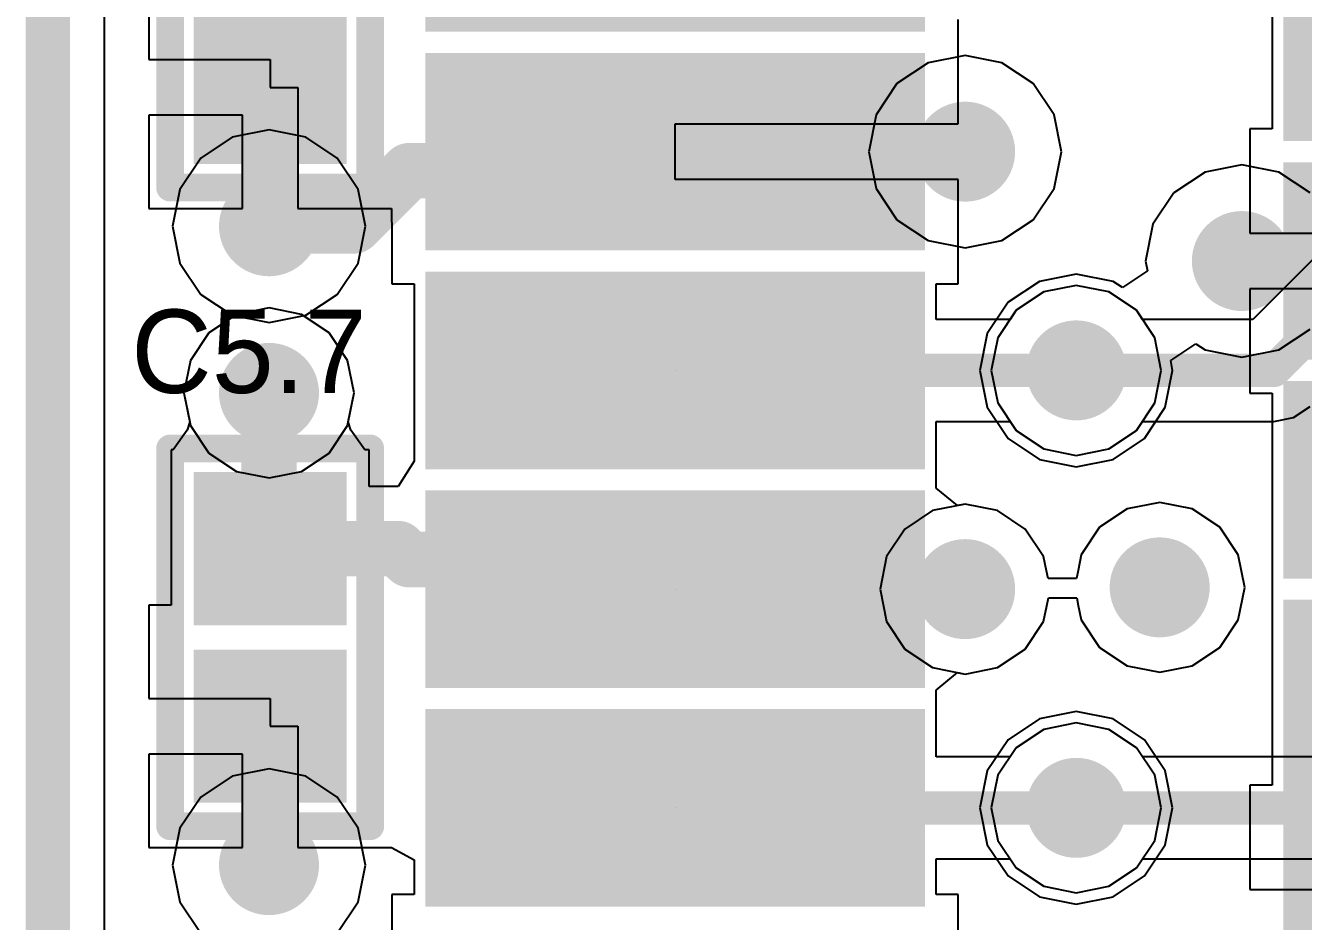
# Model space of a CAD drawing. Header units: millimetres. Extents: x 0.3 to 2.93, y 1.33 to 2.08.
# Drawn here: x 0.296 to 0.5259, y 1.5599 to 1.7211 of the extents above; entities that cross this region are included whole.
import ezdxf

# ---------------------------------------------------------------- set-up
doc = ezdxf.new("R2010")
doc.units = ezdxf.units.MM
doc.header["$MEASUREMENT"] = 0
for name, color, linetype in [('BottomLayer', 5, 'Continuous'), ('Mechanical2', 216, 'Continuous'), ('MidLayer1', 16, 'Continuous'), ('MidLayer2', 76, 'Continuous'), ('MultiLayer', 9, 'Continuous'), ('PadHoleLayer', 156, 'Continuous'), ('TopLayer', 1, 'Continuous'), ('TopOverlay', 2, 'Continuous'), ('TopPaste', 8, 'Continuous'), ('TopSolder', 216, 'Continuous'), ('ViaHoleLayer', 16, 'Continuous')]:
    doc.layers.add(name, color=color, linetype=linetype)

# ---------------------------------------------------------------- blocks, each defined once
blk = doc.blocks.new('0402_97')
at = {"layer": 'TopLayer'}
for points in [[(-0.011811, -0.011811), (0.011811, -0.011811), (-0.011811, 0.011811), (0.011811, 0.011811)], [(0.0201575, -0.011811), (0.0437795, -0.011811), (0.0201575, 0.011811), (0.0437795, 0.011811)]]:
    blk.add_solid(points, dxfattribs=at)
at = {"layer": 'TopOverlay', "const_width": 0.005}
for points in [[(-0.018, -0.018), (-0.018, 0.018)], [(0.05, 0.018), (-0.018, 0.018)], [(0.05, -0.018), (0.05, 0.018)], [(0.05, -0.018), (-0.018, -0.018)]]:
    blk.add_lwpolyline(points, dxfattribs=at)
at = {"layer": 'TopOverlay', "const_width": 0.0025}
for points in [[(-0.01925, 0.018, 1), (-0.01675, 0.018, 1)], [(-0.01925, 0.018, 1), (-0.01675, 0.018, 1)], [(0.04875, 0.018, 1), (0.05125, 0.018, 1)], [(0.04875, 0.018, 1), (0.05125, 0.018, 1)], [(-0.01925, -0.018, 1), (-0.01675, -0.018, 1)], [(-0.01925, -0.018, 1), (-0.01675, -0.018, 1)], [(0.04875, -0.018, 1), (0.05125, -0.018, 1)], [(0.04875, -0.018, 1), (0.05125, -0.018, 1)]]:
    blk.add_lwpolyline(points, format="xyb", close=True, dxfattribs=at)
at = {"layer": 'TopPaste'}
for points in [[(-0.009811, -0.009811), (0.009811, -0.009811), (-0.009811, 0.009811), (0.009811, 0.009811)], [(0.0221575, -0.009811), (0.0417795, -0.009811), (0.0221575, 0.009811), (0.0417795, 0.009811)]]:
    blk.add_solid(points, dxfattribs=at)
at = {"layer": 'TopSolder'}
for points in [[(-0.0137795, -0.0137795), (0.0137795, -0.0137795), (-0.0137795, 0.0137795), (0.0137795, 0.0137795)], [(0.018189, -0.0137795), (0.045748, -0.0137795), (0.018189, 0.0137795), (0.045748, 0.0137795)]]:
    blk.add_solid(points, dxfattribs=at)
blk = doc.blocks.new('0402_99')
at = {"layer": 'TopLayer'}
for points in [[(-0.011811, -0.011811), (0.011811, -0.011811), (-0.011811, 0.011811), (0.011811, 0.011811)], [(0.0201575, -0.011811), (0.0437795, -0.011811), (0.0201575, 0.011811), (0.0437795, 0.011811)]]:
    blk.add_solid(points, dxfattribs=at)
at = {"layer": 'TopOverlay', "const_width": 0.005}
for points in [[(-0.018, 0.018), (-0.018, -0.018)], [(-0.018, 0.018), (0.05, 0.018)], [(0.05, 0.018), (0.05, -0.018)], [(-0.018, -0.018), (0.05, -0.018)]]:
    blk.add_lwpolyline(points, dxfattribs=at)
at = {"layer": 'TopOverlay', "const_width": 0.0025}
for points in [[(-0.01925, 0.018, 1), (-0.01675, 0.018, 1)], [(-0.01925, 0.018, 1), (-0.01675, 0.018, 1)], [(0.04875, 0.018, 1), (0.05125, 0.018, 1)], [(0.04875, 0.018, 1), (0.05125, 0.018, 1)], [(-0.01925, -0.018, 1), (-0.01675, -0.018, 1)], [(-0.01925, -0.018, 1), (-0.01675, -0.018, 1)], [(0.04875, -0.018, 1), (0.05125, -0.018, 1)], [(0.04875, -0.018, 1), (0.05125, -0.018, 1)]]:
    blk.add_lwpolyline(points, format="xyb", close=True, dxfattribs=at)
at = {"layer": 'TopPaste'}
for points in [[(-0.009811, -0.009811), (0.009811, -0.009811), (-0.009811, 0.009811), (0.009811, 0.009811)], [(0.0221575, -0.009811), (0.0417795, -0.009811), (0.0221575, 0.009811), (0.0417795, 0.009811)]]:
    blk.add_solid(points, dxfattribs=at)
at = {"layer": 'TopSolder'}
for points in [[(-0.0137795, -0.0137795), (0.0137795, -0.0137795), (-0.0137795, 0.0137795), (0.0137795, 0.0137795)], [(0.018189, -0.0137795), (0.045748, -0.0137795), (0.018189, 0.0137795), (0.045748, 0.0137795)]]:
    blk.add_solid(points, dxfattribs=at)
blk = doc.blocks.new('DF9_15S_1V_101')
at = {"layer": 'PadHoleLayer'}
for points in [[(-0.0393701, 0.0771654), (-0.0393701, 0.0771654, -1), (-0.0393701, 0.0771654), (-0.0393701, 0.0771654, -1)], [(0, 0.0771654), (0, 0.0771654, -1), (0, 0.0771654), (0, 0.0771654, -1)], [(0.0393701, 0.0771654), (0.0393701, 0.0771654, -1), (0.0393701, 0.0771654), (0.0393701, 0.0771654, -1)], [(0.0787402, 0.0771654), (0.0787402, 0.0771654, -1), (0.0787402, 0.0771654), (0.0787402, 0.0771654, -1)]]:
    blk.add_lwpolyline(points, format="xyb", close=True, dxfattribs=at)
at = {"layer": 'TopLayer'}
for points in [[(-0.0531496, 0.0362205), (-0.0255906, 0.0362205), (-0.0531496, 0.1181103), (-0.0255906, 0.1181103)], [(-0.0137795, 0.0362205), (0.0137795, 0.0362205), (-0.0137795, 0.1181103), (0.0137795, 0.1181103)], [(0.0255906, 0.0362205), (0.0531496, 0.0362205), (0.0255906, 0.1181103), (0.0531496, 0.1181103)], [(0.0649607, 0.0362205), (0.0925197, 0.0362205), (0.0649607, 0.1181103), (0.0925197, 0.1181103)]]:
    blk.add_solid(points, dxfattribs=at)
at = {"layer": 'TopPaste'}
for points in [[(-0.0511496, 0.0382205), (-0.0275906, 0.0382205), (-0.0511496, 0.1161103), (-0.0275906, 0.1161103)], [(-0.0117795, 0.0382205), (0.0117795, 0.0382205), (-0.0117795, 0.1161103), (0.0117795, 0.1161103)], [(0.0275906, 0.0382205), (0.0511496, 0.0382205), (0.0275906, 0.1161103), (0.0511496, 0.1161103)], [(0.0669607, 0.0382205), (0.0905197, 0.0382205), (0.0669607, 0.1161103), (0.0905197, 0.1161103)]]:
    blk.add_solid(points, dxfattribs=at)
at = {"layer": 'TopSolder'}
for points in [[(-0.0571496, 0.0322205), (-0.0215906, 0.0322205), (-0.0571496, 0.1221103), (-0.0215906, 0.1221103)], [(-0.0177795, 0.0322205), (0.0177795, 0.0322205), (-0.0177795, 0.1221103), (0.0177795, 0.1221103)], [(0.0215906, 0.0322205), (0.0571496, 0.0322205), (0.0215906, 0.1221103), (0.0571496, 0.1221103)], [(0.0609607, 0.0322205), (0.0965197, 0.0322205), (0.0609607, 0.1221103), (0.0965197, 0.1221103)], [(0.1003308, 0.0322205), (0.1358898, 0.0322205), (0.1003308, 0.1221103), (0.1358898, 0.1221103)], [(-0.0768346, -0.1221103), (-0.0412756, -0.1221103), (-0.0768346, -0.0322205), (-0.0412756, -0.0322205)], [(-0.0374646, -0.1221103), (-0.0019056, -0.1221103), (-0.0374646, -0.0322205), (-0.0019056, -0.0322205)], [(0.0019054, -0.1221103), (0.0374644, -0.1221103), (0.0019054, -0.0322205), (0.0374644, -0.0322205)], [(0.0412754, -0.1221103), (0.0768344, -0.1221103), (0.0412754, -0.0322205), (0.0768344, -0.0322205)], [(0.0806454, -0.1221103), (0.1162044, -0.1221103), (0.0806454, -0.0322205), (0.1162044, -0.0322205)]]:
    blk.add_solid(points, dxfattribs=at)

msp = doc.modelspace()

# ---------------------------------------------------------------- linework, layer by layer
at = {"layer": 'BottomLayer'}
for p, q in [((0.3101954, 1.37), (0.3101954, 2.03)), ((0.6008237, 1.7522952), (0.5167599, 1.6682314)), ((0.485, 1.674349), (0.4791473, 1.6731848)), ((0.4908527, 1.6731848), (0.485, 1.674349)), ((0.4791473, 1.6731848), (0.4741856, 1.6698695)), ((0.4958144, 1.6698695), (0.4908527, 1.6731848)), ((0.3339371, 1.6691297), (0.3289754, 1.6658144)), ((0.3397898, 1.6702939), (0.3339371, 1.6691297)), ((0.3456425, 1.6691297), (0.3397898, 1.6702939)), ((0.3506042, 1.6658144), (0.3456425, 1.6691297)), ((0.4741856, 1.6698695), (0.4708703, 1.6649078)), ((0.4969089, 1.6682314), (0.4958144, 1.6698695)), ((0.5167599, 1.6682314), (0.4969089, 1.6682314)), ((0.3289754, 1.6658144), (0.3256601, 1.6608527)), ((0.3539195, 1.6608527), (0.3506042, 1.6658144)), ((0.4708703, 1.6649078), (0.4697061, 1.6590551)), ((0.3256601, 1.6608527), (0.3244959, 1.655)), ((0.3550837, 1.655), (0.3539195, 1.6608527)), ((0.4697061, 1.6590551), (0.4708703, 1.6532024)), ((0.3244959, 1.655), (0.3256601, 1.6491473)), ((0.3539195, 1.6491473), (0.3550837, 1.655)), ((0.4708703, 1.6532024), (0.4741856, 1.6482407)), ((0.5205608, 1.6498788), (0.5240724, 1.6505773)), ((0.5240724, 1.6505773), (0.5270494, 1.6525665)), ((0.3256601, 1.6491473), (0.3289754, 1.6441856)), ((0.3506042, 1.6441856), (0.3539195, 1.6491473)), ((0.4741856, 1.6482407), (0.4791473, 1.6449254)), ((0.4908527, 1.6449254), (0.4958144, 1.6482407)), ((0.4958144, 1.6482407), (0.4969089, 1.6498788)), ((0.4969089, 1.6498788), (0.5205608, 1.6498788)), ((0.3289754, 1.6441856), (0.3339371, 1.6408703)), ((0.3456425, 1.6408703), (0.3506042, 1.6441856)), ((0.4791473, 1.6449254), (0.485, 1.6437612)), ((0.485, 1.6437612), (0.4908527, 1.6449254)), ((0.3339371, 1.6408703), (0.3397898, 1.6397061)), ((0.3397898, 1.6397061), (0.3456425, 1.6408703)), ((0.465, 1.6349789), (0.4591473, 1.6338147)), ((0.4708527, 1.6338147), (0.465, 1.6349789)), ((0.5, 1.6352939), (0.4941473, 1.6341297)), ((0.5058527, 1.6341297), (0.5, 1.6352939)), ((0.4591473, 1.6338147), (0.4541856, 1.6304994)), ((0.4758144, 1.6304994), (0.4708527, 1.6338147)), ((0.4941473, 1.6341297), (0.4891856, 1.6308144)), ((0.5108144, 1.6308144), (0.5058527, 1.6341297)), ((0.4541856, 1.6304994), (0.4508703, 1.6255377)), ((0.4791297, 1.6255377), (0.4758144, 1.6304994)), ((0.4891856, 1.6308144), (0.4858703, 1.6258527)), ((0.5141297, 1.6258527), (0.5108144, 1.6308144)), ((0.4508703, 1.6255377), (0.4497061, 1.619685)), ((0.4796392, 1.6229765), (0.4791297, 1.6255377)), ((0.4858703, 1.6258527), (0.4853077, 1.6230246)), ((0.5152939, 1.62), (0.5141297, 1.6258527)), ((0.4799198, 1.6215664), (0.4796392, 1.6229765)), ((0.4853077, 1.6230246), (0.4850175, 1.6215664)), ((0.4850175, 1.6215664), (0.4799198, 1.6215664)), ((0.4497061, 1.619685), (0.4508703, 1.6138323)), ((0.5141297, 1.6141473), (0.5152939, 1.62)), ((0.4791297, 1.6138323), (0.4796923, 1.6166604)), ((0.4796923, 1.6166604), (0.4799825, 1.6181186)), ((0.4799825, 1.6181186), (0.4850802, 1.6181186)), ((0.4850802, 1.6181186), (0.4853608, 1.6167085)), ((0.4853608, 1.6167085), (0.4858703, 1.6141473)), ((0.4508703, 1.6138323), (0.4541856, 1.6088706)), ((0.4758144, 1.6088706), (0.4791297, 1.6138323)), ((0.4858703, 1.6141473), (0.4891856, 1.6091856)), ((0.5108144, 1.6091856), (0.5141297, 1.6141473)), ((0.4891856, 1.6091856), (0.4941473, 1.6058703)), ((0.5058527, 1.6058703), (0.5108144, 1.6091856)), ((0.4541856, 1.6088706), (0.4591473, 1.6055553)), ((0.4708527, 1.6055553), (0.4758144, 1.6088706)), ((0.4591473, 1.6055553), (0.465, 1.6043911)), ((0.465, 1.6043911), (0.4708527, 1.6055553)), ((0.4941473, 1.6058703), (0.5, 1.6047061)), ((0.5, 1.6047061), (0.5058527, 1.6058703)), ((0.485, 1.5956088), (0.4791473, 1.5944446)), ((0.4908527, 1.5944446), (0.485, 1.5956088)), ((0.4791473, 1.5944446), (0.4741856, 1.5911293)), ((0.4958144, 1.5911293), (0.4908527, 1.5944446)), ((0.4741856, 1.5911293), (0.4708703, 1.5861676)), ((0.4969089, 1.5894912), (0.4958144, 1.5911293)), ((0.6036779, 1.5894912), (0.4969089, 1.5894912)), ((0.4708703, 1.5861676), (0.4697061, 1.5803149)), ((0.4697061, 1.5803149), (0.4708703, 1.5744622)), ((0.4708703, 1.5744622), (0.4741856, 1.5695005)), ((0.4958144, 1.5695005), (0.4969089, 1.5711386)), ((0.4969089, 1.5711386), (0.627185, 1.5711386)), ((0.4741856, 1.5695005), (0.4791473, 1.5661852)), ((0.4908527, 1.5661852), (0.4958144, 1.5695005)), ((0.4791473, 1.5661852), (0.485, 1.565021)), ((0.485, 1.565021), (0.4908527, 1.5661852))]:
    msp.add_line(p, q, dxfattribs=at)
at = {"layer": 'BottomLayer', "const_width": 0.006}
for points in [[(0.5205608, 1.6590551), (0.61, 1.7484943)], [(0.485, 1.6590551), (0.5205608, 1.6590551)], [(0.485, 1.5803149), (0.627185, 1.5803149)]]:
    msp.add_lwpolyline(points, dxfattribs=at)
at = {"layer": 'BottomLayer'}
for points, const_width in [([(0.4605, 1.6984252, 1), (0.4695, 1.6984252, 1)], 0.009), ([(0.3352898, 1.685, 1), (0.3442898, 1.685, 1)], 0.009), ([(0.5102898, 1.6787399, 1), (0.5192898, 1.6787399, 1)], 0.009), ([(0.4805, 1.6590551, 1), (0.4895, 1.6590551, 1)], 0.009), ([(0.3352898, 1.655, 1), (0.3442898, 1.655, 1)], 0.009), ([(0.4835, 1.6590551, 1), (0.4865, 1.6590551, 1)], 0.003), ([(0.5190608, 1.6590551, 1), (0.5220608, 1.6590551, 1)], 0.003), ([(0.5190608, 1.6590551, 1), (0.5220608, 1.6590551, 1)], 0.003), ([(0.4605, 1.619685, 1), (0.4695, 1.619685, 1)], 0.009), ([(0.4955, 1.62, 1), (0.5045, 1.62, 1)], 0.009), ([(0.4805, 1.5803149, 1), (0.4895, 1.5803149, 1)], 0.009), ([(0.4835, 1.5803149, 1), (0.4865, 1.5803149, 1)], 0.003), ([(0.3352898, 1.57, 1), (0.3442898, 1.57, 1)], 0.009)]:
    msp.add_lwpolyline(points, format="xyb", close=True, dxfattribs=dict(at, const_width=const_width))
at = {"layer": 'Mechanical2', "const_width": 0.008}
msp.add_lwpolyline([(0.3, 1.37), (0.3, 2.03)], dxfattribs=at)
at = {"layer": 'MidLayer1'}
for p, q in [((0.3101954, 1.37), (0.3101954, 2.03)), ((0.465, 1.7157582), (0.4583669, 1.7144388)), ((0.4716331, 1.7144388), (0.465, 1.7157582)), ((0.4583669, 1.7144388), (0.4527437, 1.7106815)), ((0.4772563, 1.7106815), (0.4716331, 1.7144388)), ((0.4527437, 1.7106815), (0.4489864, 1.7050583)), ((0.4810136, 1.7050583), (0.4772563, 1.7106815)), ((0.4489864, 1.7050583), (0.447667, 1.6984252)), ((0.482333, 1.6984252), (0.4810136, 1.7050583)), ((0.3331567, 1.7010136), (0.3275335, 1.6972563)), ((0.3397898, 1.702333), (0.3331567, 1.7010136)), ((0.3464229, 1.7010136), (0.3397898, 1.702333)), ((0.3520461, 1.6972563), (0.3464229, 1.7010136)), ((0.3275335, 1.6972563), (0.3237762, 1.6916331)), ((0.3558034, 1.6916331), (0.3520461, 1.6972563)), ((0.447667, 1.6984252), (0.4489864, 1.6917921)), ((0.4810136, 1.6917921), (0.482333, 1.6984252)), ((0.5081567, 1.6947535), (0.5025335, 1.6909962)), ((0.5147898, 1.6960729), (0.5081567, 1.6947535)), ((0.5214229, 1.6947535), (0.5147898, 1.6960729)), ((0.5270461, 1.6909962), (0.5214229, 1.6947535)), ((0.4489864, 1.6917921), (0.4527437, 1.6861689)), ((0.4772563, 1.6861689), (0.4810136, 1.6917921)), ((0.3237762, 1.6916331), (0.3224568, 1.685)), ((0.3571228, 1.685), (0.3558034, 1.6916331)), ((0.5025335, 1.6909962), (0.4987762, 1.685373)), ((0.3224568, 1.685), (0.3237762, 1.6783669)), ((0.3558034, 1.6783669), (0.3571228, 1.685)), ((0.4527437, 1.6861689), (0.4583669, 1.6824116)), ((0.4716331, 1.6824116), (0.4772563, 1.6861689)), ((0.4987762, 1.685373), (0.4974568, 1.6787399)), ((0.4583669, 1.6824116), (0.465, 1.6810922)), ((0.465, 1.6810922), (0.4716331, 1.6824116)), ((0.3237762, 1.6783669), (0.3275335, 1.6727437)), ((0.3520461, 1.6727437), (0.3558034, 1.6783669)), ((0.4974568, 1.6787399), (0.4978121, 1.6769535)), ((0.485, 1.6763881), (0.4783669, 1.6750687)), ((0.4916331, 1.6750687), (0.485, 1.6763881)), ((0.4978121, 1.6769535), (0.4933122, 1.6739468)), ((0.4783669, 1.6750687), (0.4727437, 1.6713114)), ((0.4933122, 1.6739468), (0.4916331, 1.6750687)), ((0.3275335, 1.6727437), (0.3331567, 1.6689864)), ((0.3464229, 1.6689864), (0.3520461, 1.6727437)), ((0.4727437, 1.6713114), (0.4689864, 1.6656882)), ((0.3331567, 1.6689864), (0.3397898, 1.667667)), ((0.3397898, 1.667667), (0.3464229, 1.6689864)), ((0.5214229, 1.6627263), (0.5270461, 1.6664836)), ((0.4689864, 1.6656882), (0.467667, 1.6590551)), ((0.5019777, 1.6608415), (0.5064776, 1.6638482)), ((0.5064776, 1.6638482), (0.5081567, 1.6627263)), ((0.5081567, 1.6627263), (0.5147898, 1.6614069)), ((0.5147898, 1.6614069), (0.5214229, 1.6627263)), ((0.502333, 1.6590551), (0.5019777, 1.6608415)), ((0.467667, 1.6590551), (0.4689864, 1.652422)), ((0.5010136, 1.652422), (0.502333, 1.6590551)), ((0.4689864, 1.652422), (0.4727437, 1.6467988)), ((0.4972563, 1.6467988), (0.5010136, 1.652422)), ((0.4727437, 1.6467988), (0.4783669, 1.6430415)), ((0.4916331, 1.6430415), (0.4972563, 1.6467988)), ((0.4783669, 1.6430415), (0.485, 1.6417221)), ((0.485, 1.6417221), (0.4916331, 1.6430415)), ((0.485, 1.5976479), (0.4783669, 1.5963285)), ((0.4916331, 1.5963285), (0.485, 1.5976479)), ((0.4783669, 1.5963285), (0.4727437, 1.5925712)), ((0.4972563, 1.5925712), (0.4916331, 1.5963285)), ((0.4727437, 1.5925712), (0.4689864, 1.586948)), ((0.5010136, 1.586948), (0.4972563, 1.5925712)), ((0.3397898, 1.587333), (0.3331567, 1.5860136)), ((0.3464229, 1.5860136), (0.3397898, 1.587333)), ((0.4689864, 1.586948), (0.467667, 1.5803149)), ((0.502333, 1.5803149), (0.5010136, 1.586948)), ((0.3331567, 1.5860136), (0.3275335, 1.5822563)), ((0.3520461, 1.5822563), (0.3464229, 1.5860136)), ((0.3275335, 1.5822563), (0.3237762, 1.5766331)), ((0.3558034, 1.5766331), (0.3520461, 1.5822563)), ((0.467667, 1.5803149), (0.4689864, 1.5736818)), ((0.5010136, 1.5736818), (0.502333, 1.5803149)), ((0.3237762, 1.5766331), (0.3224568, 1.57)), ((0.3571228, 1.57), (0.3558034, 1.5766331)), ((0.4689864, 1.5736818), (0.4727437, 1.5680586)), ((0.4972563, 1.5680586), (0.5010136, 1.5736818)), ((0.3224568, 1.57), (0.3237762, 1.5633669)), ((0.3558034, 1.5633669), (0.3571228, 1.57)), ((0.4727437, 1.5680586), (0.4783669, 1.5643013)), ((0.4916331, 1.5643013), (0.4972563, 1.5680586)), ((0.3237762, 1.5633669), (0.3275335, 1.5577437)), ((0.3520461, 1.5577437), (0.3558034, 1.5633669)), ((0.4783669, 1.5643013), (0.485, 1.5629819)), ((0.485, 1.5629819), (0.4916331, 1.5643013))]:
    msp.add_line(p, q, dxfattribs=at)
at = {"layer": 'MidLayer1', "const_width": 0.009}
for points in [[(0.4605, 1.6984252, 1), (0.4695, 1.6984252, 1)], [(0.3352898, 1.685, 1), (0.3442898, 1.685, 1)], [(0.5102898, 1.6787399, 1), (0.5192898, 1.6787399, 1)], [(0.4805, 1.6590551, 1), (0.4895, 1.6590551, 1)], [(0.3352898, 1.655, 1), (0.3442898, 1.655, 1)], [(0.4605, 1.619685, 1), (0.4695, 1.619685, 1)], [(0.4955, 1.62, 1), (0.5045, 1.62, 1)], [(0.4805, 1.5803149, 1), (0.4895, 1.5803149, 1)], [(0.3352898, 1.57, 1), (0.3442898, 1.57, 1)]]:
    msp.add_lwpolyline(points, format="xyb", close=True, dxfattribs=at)
at = {"layer": 'MidLayer2'}
for p, q in [((0.3101954, 1.37), (0.3101954, 2.03)), ((0.465, 1.7157582), (0.4583669, 1.7144388)), ((0.4716331, 1.7144388), (0.465, 1.7157582)), ((0.4583669, 1.7144388), (0.4527437, 1.7106815)), ((0.4772563, 1.7106815), (0.4716331, 1.7144388)), ((0.4527437, 1.7106815), (0.4489864, 1.7050583)), ((0.4810136, 1.7050583), (0.4772563, 1.7106815)), ((0.4489864, 1.7050583), (0.447667, 1.6984252)), ((0.482333, 1.6984252), (0.4810136, 1.7050583)), ((0.3331567, 1.7010136), (0.3275335, 1.6972563)), ((0.3397898, 1.702333), (0.3331567, 1.7010136)), ((0.3464229, 1.7010136), (0.3397898, 1.702333)), ((0.3520461, 1.6972563), (0.3464229, 1.7010136)), ((0.3275335, 1.6972563), (0.3237762, 1.6916331)), ((0.3558034, 1.6916331), (0.3520461, 1.6972563)), ((0.447667, 1.6984252), (0.4489864, 1.6917921)), ((0.4810136, 1.6917921), (0.482333, 1.6984252)), ((0.5081567, 1.6947535), (0.5025335, 1.6909962)), ((0.5147898, 1.6960729), (0.5081567, 1.6947535)), ((0.5214229, 1.6947535), (0.5147898, 1.6960729)), ((0.5270461, 1.6909962), (0.5214229, 1.6947535)), ((0.4489864, 1.6917921), (0.4527437, 1.6861689)), ((0.4772563, 1.6861689), (0.4810136, 1.6917921)), ((0.3237762, 1.6916331), (0.3224568, 1.685)), ((0.3571228, 1.685), (0.3558034, 1.6916331)), ((0.5025335, 1.6909962), (0.4987762, 1.685373)), ((0.3224568, 1.685), (0.3237762, 1.6783669)), ((0.3558034, 1.6783669), (0.3571228, 1.685)), ((0.4527437, 1.6861689), (0.4583669, 1.6824116)), ((0.4716331, 1.6824116), (0.4772563, 1.6861689)), ((0.4987762, 1.685373), (0.4974568, 1.6787399)), ((0.4583669, 1.6824116), (0.465, 1.6810922)), ((0.465, 1.6810922), (0.4716331, 1.6824116)), ((0.3237762, 1.6783669), (0.3275335, 1.6727437)), ((0.3520461, 1.6727437), (0.3558034, 1.6783669)), ((0.4974568, 1.6787399), (0.4978121, 1.6769535)), ((0.485, 1.6763881), (0.4783669, 1.6750687)), ((0.4916331, 1.6750687), (0.485, 1.6763881)), ((0.4978121, 1.6769535), (0.4933122, 1.6739468)), ((0.4783669, 1.6750687), (0.4727437, 1.6713114)), ((0.4933122, 1.6739468), (0.4916331, 1.6750687)), ((0.3275335, 1.6727437), (0.3331567, 1.6689864)), ((0.3464229, 1.6689864), (0.3520461, 1.6727437)), ((0.4727437, 1.6713114), (0.4689864, 1.6656882)), ((0.3331567, 1.6689864), (0.3397898, 1.667667)), ((0.3397898, 1.667667), (0.3464229, 1.6689864)), ((0.5214229, 1.6627263), (0.5270461, 1.6664836)), ((0.4689864, 1.6656882), (0.467667, 1.6590551)), ((0.5019777, 1.6608415), (0.5064776, 1.6638482)), ((0.5064776, 1.6638482), (0.5081567, 1.6627263)), ((0.5081567, 1.6627263), (0.5147898, 1.6614069)), ((0.5147898, 1.6614069), (0.5214229, 1.6627263)), ((0.502333, 1.6590551), (0.5019777, 1.6608415)), ((0.467667, 1.6590551), (0.4689864, 1.652422)), ((0.5010136, 1.652422), (0.502333, 1.6590551)), ((0.4689864, 1.652422), (0.4727437, 1.6467988)), ((0.4972563, 1.6467988), (0.5010136, 1.652422)), ((0.4727437, 1.6467988), (0.4783669, 1.6430415)), ((0.4916331, 1.6430415), (0.4972563, 1.6467988)), ((0.4783669, 1.6430415), (0.485, 1.6417221)), ((0.485, 1.6417221), (0.4916331, 1.6430415)), ((0.485, 1.5976479), (0.4783669, 1.5963285)), ((0.4916331, 1.5963285), (0.485, 1.5976479)), ((0.4783669, 1.5963285), (0.4727437, 1.5925712)), ((0.4972563, 1.5925712), (0.4916331, 1.5963285)), ((0.4727437, 1.5925712), (0.4689864, 1.586948)), ((0.5010136, 1.586948), (0.4972563, 1.5925712)), ((0.3397898, 1.587333), (0.3331567, 1.5860136)), ((0.3464229, 1.5860136), (0.3397898, 1.587333)), ((0.4689864, 1.586948), (0.467667, 1.5803149)), ((0.502333, 1.5803149), (0.5010136, 1.586948)), ((0.3331567, 1.5860136), (0.3275335, 1.5822563)), ((0.3520461, 1.5822563), (0.3464229, 1.5860136)), ((0.3275335, 1.5822563), (0.3237762, 1.5766331)), ((0.3558034, 1.5766331), (0.3520461, 1.5822563)), ((0.467667, 1.5803149), (0.4689864, 1.5736818)), ((0.5010136, 1.5736818), (0.502333, 1.5803149)), ((0.3237762, 1.5766331), (0.3224568, 1.57)), ((0.3571228, 1.57), (0.3558034, 1.5766331)), ((0.4689864, 1.5736818), (0.4727437, 1.5680586)), ((0.4972563, 1.5680586), (0.5010136, 1.5736818)), ((0.3224568, 1.57), (0.3237762, 1.5633669)), ((0.3558034, 1.5633669), (0.3571228, 1.57)), ((0.4727437, 1.5680586), (0.4783669, 1.5643013)), ((0.4916331, 1.5643013), (0.4972563, 1.5680586)), ((0.3237762, 1.5633669), (0.3275335, 1.5577437)), ((0.3520461, 1.5577437), (0.3558034, 1.5633669)), ((0.4783669, 1.5643013), (0.485, 1.5629819)), ((0.485, 1.5629819), (0.4916331, 1.5643013))]:
    msp.add_line(p, q, dxfattribs=at)
at = {"layer": 'MidLayer2', "const_width": 0.009}
for points in [[(0.4605, 1.6984252, 1), (0.4695, 1.6984252, 1)], [(0.3352898, 1.685, 1), (0.3442898, 1.685, 1)], [(0.5102898, 1.6787399, 1), (0.5192898, 1.6787399, 1)], [(0.4805, 1.6590551, 1), (0.4895, 1.6590551, 1)], [(0.3352898, 1.655, 1), (0.3442898, 1.655, 1)], [(0.4605, 1.619685, 1), (0.4695, 1.619685, 1)], [(0.4955, 1.62, 1), (0.5045, 1.62, 1)], [(0.4805, 1.5803149, 1), (0.4895, 1.5803149, 1)], [(0.3352898, 1.57, 1), (0.3442898, 1.57, 1)]]:
    msp.add_lwpolyline(points, format="xyb", close=True, dxfattribs=at)
at = {"layer": 'MultiLayer', "const_width": 0.009}
for points in [[(0.4605, 1.6984252, 1), (0.4695, 1.6984252, 1)], [(0.3352898, 1.685, 1), (0.3442898, 1.685, 1)], [(0.5102898, 1.6787399, 1), (0.5192898, 1.6787399, 1)], [(0.4805, 1.6590551, 1), (0.4895, 1.6590551, 1)], [(0.3352898, 1.655, 1), (0.3442898, 1.655, 1)], [(0.4605, 1.619685, 1), (0.4695, 1.619685, 1)], [(0.4955, 1.62, 1), (0.5045, 1.62, 1)], [(0.4805, 1.5803149, 1), (0.4895, 1.5803149, 1)], [(0.3352898, 1.57, 1), (0.3442898, 1.57, 1)]]:
    msp.add_lwpolyline(points, format="xyb", close=True, dxfattribs=at)
at = {"layer": 'TopLayer'}
for p, q in [((0.3101954, 1.37), (0.3101954, 2.03)), ((0.5202205, 1.7392836), (0.5202205, 1.7025194)), ((0.318189, 1.731811), (0.318189, 1.715)), ((0.4637795, 1.7034252), (0.4637795, 1.7222047)), ((0.318189, 1.715), (0.34, 1.715)), ((0.34, 1.715), (0.34, 1.71)), ((0.34, 1.71), (0.345, 1.71)), ((0.345, 1.71), (0.345, 1.688189)), ((0.335, 1.705), (0.318189, 1.705)), ((0.318189, 1.705), (0.318189, 1.688189)), ((0.335, 1.688189), (0.335, 1.705)), ((0.4128346, 1.6934252), (0.4128346, 1.7034252)), ((0.4128346, 1.7034252), (0.4637795, 1.7034252)), ((0.5202205, 1.7025194), (0.5162205, 1.7025194)), ((0.5162205, 1.7025194), (0.5162205, 1.68374)), ((0.4637795, 1.6934252), (0.4128346, 1.6934252)), ((0.4637795, 1.6746457), (0.4637795, 1.6934252)), ((0.318189, 1.688189), (0.335, 1.688189)), ((0.345, 1.688189), (0.3618109, 1.6881889)), ((0.3618109, 1.6881889), (0.3618897, 1.6832215)), ((0.3618897, 1.6832215), (0.3618897, 1.6746457)), ((0.5162205, 1.68374), (0.5671655, 1.68374)), ((0.3618897, 1.6746457), (0.3658897, 1.6746457)), ((0.3658897, 1.6746457), (0.3658897, 1.6427135)), ((0.4597795, 1.6682314), (0.4597795, 1.6746457)), ((0.4597795, 1.6746457), (0.4637795, 1.6746457)), ((0.485, 1.674349), (0.4791473, 1.6731848)), ((0.4908527, 1.6731848), (0.485, 1.674349)), ((0.5671655, 1.67374), (0.5162205, 1.67374)), ((0.5162205, 1.67374), (0.5162205, 1.6549604)), ((0.4791473, 1.6731848), (0.4741856, 1.6698695)), ((0.4958144, 1.6698695), (0.4908527, 1.6731848)), ((0.3339371, 1.6691297), (0.3289754, 1.6658144)), ((0.3397898, 1.6702939), (0.3339371, 1.6691297)), ((0.3456425, 1.6691297), (0.3397898, 1.6702939)), ((0.3506042, 1.6658144), (0.3456425, 1.6691297)), ((0.4741856, 1.6698695), (0.4730911, 1.6682314)), ((0.4991297, 1.6649078), (0.4958144, 1.6698695)), ((0.4730911, 1.6682314), (0.4597795, 1.6682314)), ((0.3289754, 1.6658144), (0.3256601, 1.6608527)), ((0.3539195, 1.6608527), (0.3506042, 1.6658144)), ((0.5002939, 1.6590551), (0.4991297, 1.6649078)), ((0.3256601, 1.6608527), (0.3244959, 1.655)), ((0.3550837, 1.655), (0.3539195, 1.6608527)), ((0.4991297, 1.6532024), (0.5002939, 1.6590551)), ((0.3244959, 1.655), (0.3255343, 1.6497796)), ((0.3540453, 1.6497796), (0.3550837, 1.655)), ((0.4958144, 1.6482407), (0.4991297, 1.6532024)), ((0.5162205, 1.6549604), (0.5202205, 1.6549604)), ((0.5202205, 1.6549604), (0.5202205, 1.6195904)), ((0.325065, 1.6483076), (0.3225651, 1.6447795)), ((0.3255343, 1.6497796), (0.325065, 1.6483076)), ((0.3545146, 1.6483076), (0.3540453, 1.6497796)), ((0.3570145, 1.6447795), (0.3545146, 1.6483076)), ((0.4597795, 1.6378813), (0.4597795, 1.6498788)), ((0.4597795, 1.6498788), (0.4730911, 1.6498788)), ((0.4730911, 1.6498788), (0.4741856, 1.6482407)), ((0.4741856, 1.6482407), (0.4791473, 1.6449254)), ((0.4908527, 1.6449254), (0.4958144, 1.6482407)), ((0.3225651, 1.6447795), (0.322189, 1.6447795)), ((0.322189, 1.6447795), (0.322189, 1.616811)), ((0.357811, 1.6447795), (0.3570145, 1.6447795)), ((0.357811, 1.638184), (0.357811, 1.6447795)), ((0.4791473, 1.6449254), (0.485, 1.6437612)), ((0.485, 1.6437612), (0.4908527, 1.6449254)), ((0.3658897, 1.6427135), (0.3630314, 1.6381841)), ((0.363031, 1.638184), (0.357811, 1.638184)), ((0.3630314, 1.6381841), (0.363031, 1.638184)), ((0.4636446, 1.6347093), (0.4597795, 1.6378813)), ((0.465, 1.6349789), (0.4636446, 1.6347093)), ((0.4708527, 1.6338147), (0.465, 1.6349789)), ((0.5, 1.6352939), (0.4941473, 1.6341297)), ((0.5058527, 1.6341297), (0.5, 1.6352939)), ((0.4758144, 1.6304994), (0.4708527, 1.6338147)), ((0.4941473, 1.6341297), (0.4891856, 1.6308144)), ((0.5108144, 1.6308144), (0.5058527, 1.6341297)), ((0.4791297, 1.6255377), (0.4758144, 1.6304994)), ((0.4891856, 1.6308144), (0.4858703, 1.6258527)), ((0.5141297, 1.6258527), (0.5108144, 1.6308144)), ((0.4796392, 1.6229765), (0.4791297, 1.6255377)), ((0.4858703, 1.6258527), (0.4853077, 1.6230246)), ((0.5152939, 1.62), (0.5141297, 1.6258527)), ((0.4799198, 1.6215664), (0.4796392, 1.6229765)), ((0.4853077, 1.6230246), (0.4850175, 1.6215664)), ((0.4850175, 1.6215664), (0.4799198, 1.6215664)), ((0.5141297, 1.6141473), (0.5152939, 1.62)), ((0.5202205, 1.6195904), (0.5202205, 1.5844094)), ((0.322189, 1.616811), (0.318189, 1.616811)), ((0.318189, 1.616811), (0.318189, 1.6)), ((0.4791297, 1.6138323), (0.4796923, 1.6166604)), ((0.4796923, 1.6166604), (0.4799825, 1.6181186)), ((0.4799825, 1.6181186), (0.4850802, 1.6181186)), ((0.4850802, 1.6181186), (0.4853608, 1.6167085)), ((0.4853608, 1.6167085), (0.4858703, 1.6141473)), ((0.4758144, 1.6088706), (0.4791297, 1.6138323)), ((0.4858703, 1.6141473), (0.4891856, 1.6091856)), ((0.5108144, 1.6091856), (0.5141297, 1.6141473)), ((0.4891856, 1.6091856), (0.4941473, 1.6058703)), ((0.5058527, 1.6058703), (0.5108144, 1.6091856)), ((0.4708527, 1.6055553), (0.4758144, 1.6088706)), ((0.4597795, 1.6014887), (0.4636446, 1.6046607)), ((0.4636446, 1.6046607), (0.465, 1.6043911)), ((0.465, 1.6043911), (0.4708527, 1.6055553)), ((0.4941473, 1.6058703), (0.5, 1.6047061)), ((0.5, 1.6047061), (0.5058527, 1.6058703)), ((0.318189, 1.6), (0.34, 1.6)), ((0.34, 1.6), (0.34, 1.595)), ((0.4597795, 1.5894912), (0.4597795, 1.6014887)), ((0.485, 1.5956088), (0.4791473, 1.5944446)), ((0.4908527, 1.5944446), (0.485, 1.5956088)), ((0.34, 1.595), (0.345, 1.595)), ((0.345, 1.595), (0.345, 1.573189)), ((0.4791473, 1.5944446), (0.4741856, 1.5911293)), ((0.4958144, 1.5911293), (0.4908527, 1.5944446)), ((0.4741856, 1.5911293), (0.4730911, 1.5894912)), ((0.4991297, 1.5861676), (0.4958144, 1.5911293)), ((0.335, 1.59), (0.318189, 1.59)), ((0.318189, 1.59), (0.318189, 1.573189)), ((0.335, 1.573189), (0.335, 1.59)), ((0.4730911, 1.5894912), (0.4597795, 1.5894912)), ((0.5002939, 1.5803149), (0.4991297, 1.5861676)), ((0.5202205, 1.5844094), (0.5162205, 1.5844094)), ((0.5162205, 1.5844094), (0.5162205, 1.5656299)), ((0.4991297, 1.5744622), (0.5002939, 1.5803149)), ((0.318189, 1.573189), (0.335, 1.573189)), ((0.345, 1.573189), (0.3618109, 1.573189)), ((0.3618109, 1.573189), (0.3658897, 1.5709647)), ((0.4958144, 1.5695005), (0.4991297, 1.5744622)), ((0.3658897, 1.5709647), (0.3658897, 1.5647245)), ((0.4597795, 1.5647245), (0.4597795, 1.5711386)), ((0.4597795, 1.5711386), (0.4730911, 1.5711386)), ((0.4730911, 1.5711386), (0.4741856, 1.5695005)), ((0.4741856, 1.5695005), (0.4791473, 1.5661852)), ((0.4908527, 1.5661852), (0.4958144, 1.5695005)), ((0.4791473, 1.5661852), (0.485, 1.565021)), ((0.485, 1.565021), (0.4908527, 1.5661852)), ((0.5162205, 1.5656299), (0.5671654, 1.5656299)), ((0.3658897, 1.5647245), (0.3618897, 1.5647245)), ((0.3618897, 1.5647245), (0.3618897, 1.545945)), ((0.4637795, 1.5647245), (0.4597795, 1.5647245)), ((0.4637795, 1.545945), (0.4637795, 1.5647245))]:
    msp.add_line(p, q, dxfattribs=at)
for points, const_width in [([(0.3398949, 1.7098949), (0.34, 1.71)], 0.01), ([(0.3398949, 1.6851051), (0.3398949, 1.7098949)], 0.01), ([(0.4094094, 1.695), (0.4128346, 1.6984252)], 0.01), ([(0.4128346, 1.6984252), (0.465, 1.6984252)], 0.01), ([(0.3550726, 1.6850726), (0.365, 1.695)], 0.01), ([(0.365, 1.695), (0.4094094, 1.695)], 0.01), ([(0.3397898, 1.685), (0.3398624, 1.6850726)], 0.01), ([(0.3398624, 1.6850726), (0.3398949, 1.6851051)], 0.01), ([(0.3398624, 1.6850726), (0.3550726, 1.6850726)], 0.01), ([(0.5147898, 1.6787399), (0.5671654, 1.6787399)], 0.01), ([(0.4128346, 1.6590551), (0.4130442, 1.6592647)], 0.006), ([(0.4128346, 1.6590551), (0.485, 1.6590551)], 0.006), ([(0.3397898, 1.6271787), (0.3397898, 1.655)], 0.01), ([(0.3397898, 1.6271787), (0.34, 1.6269685)], 0.01), ([(0.34, 1.6269685), (0.3630315, 1.6269685)], 0.01), ([(0.3630315, 1.6269685), (0.365, 1.625)], 0.01), ([(0.365, 1.625), (0.4075196, 1.625)], 0.01), ([(0.4075196, 1.625), (0.4128346, 1.619685)], 0.01), ([(0.4128346, 1.619685), (0.465, 1.619685)], 0.01), ([(0.3398949, 1.5948949), (0.34, 1.595)], 0.01), ([(0.3398949, 1.5701051), (0.3398949, 1.5948949)], 0.01), ([(0.4128346, 1.5803149), (0.485, 1.5803149)], 0.006), ([(0.3397898, 1.57), (0.3398949, 1.5701051)], 0.01)]:
    msp.add_lwpolyline(points, dxfattribs=dict(at, const_width=const_width))
for points, const_width in [([(0.3373949, 1.7098949, 1), (0.3423949, 1.7098949, 1)], 0.005), ([(0.3373949, 1.7098949, 1), (0.3423949, 1.7098949, 1)], 0.005), ([(0.3375, 1.71, 1), (0.3425, 1.71, 1)], 0.005), ([(0.4605, 1.6984252, 1), (0.4695, 1.6984252, 1)], 0.009), ([(0.4103346, 1.6984252, 1), (0.4153346, 1.6984252, 1)], 0.005), ([(0.4103346, 1.6984252, 1), (0.4153346, 1.6984252, 1)], 0.005), ([(0.4625, 1.6984252, 1), (0.4675, 1.6984252, 1)], 0.005), ([(0.3625, 1.695, 1), (0.3675, 1.695, 1)], 0.005), ([(0.3625, 1.695, 1), (0.3675, 1.695, 1)], 0.005), ([(0.4069094, 1.695, 1), (0.4119094, 1.695, 1)], 0.005), ([(0.4069094, 1.695, 1), (0.4119094, 1.695, 1)], 0.005), ([(0.3352898, 1.685, 1), (0.3442898, 1.685, 1)], 0.009), ([(0.3372898, 1.685, 1), (0.3422898, 1.685, 1)], 0.005), ([(0.3373624, 1.6850726, 1), (0.3423624, 1.6850726, 1)], 0.005), ([(0.3373624, 1.6850726, 1), (0.3423624, 1.6850726, 1)], 0.005), ([(0.3373624, 1.6850726, 1), (0.3423624, 1.6850726, 1)], 0.005), ([(0.3373949, 1.6851051, 1), (0.3423949, 1.6851051, 1)], 0.005), ([(0.3373949, 1.6851051, 1), (0.3423949, 1.6851051, 1)], 0.005), ([(0.3525726, 1.6850726, 1), (0.3575726, 1.6850726, 1)], 0.005), ([(0.3525726, 1.6850726, 1), (0.3575726, 1.6850726, 1)], 0.005), ([(0.5102898, 1.6787399, 1), (0.5192898, 1.6787399, 1)], 0.009), ([(0.5122898, 1.6787399, 1), (0.5172898, 1.6787399, 1)], 0.005), ([(0.4805, 1.6590551, 1), (0.4895, 1.6590551, 1)], 0.009), ([(0.3352898, 1.655, 1), (0.3442898, 1.655, 1)], 0.009), ([(0.4113346, 1.6590551, 1), (0.4143346, 1.6590551, 1)], 0.003), ([(0.4113346, 1.6590551, 1), (0.4143346, 1.6590551, 1)], 0.003), ([(0.4115442, 1.6592647, 1), (0.4145442, 1.6592647, 1)], 0.003), ([(0.4835, 1.6590551, 1), (0.4865, 1.6590551, 1)], 0.003), ([(0.3372898, 1.655, 1), (0.3422898, 1.655, 1)], 0.005), ([(0.3372898, 1.6271787, 1), (0.3422898, 1.6271787, 1)], 0.005), ([(0.3372898, 1.6271787, 1), (0.3422898, 1.6271787, 1)], 0.005), ([(0.3375, 1.6269685, 1), (0.3425, 1.6269685, 1)], 0.005), ([(0.3375, 1.6269685, 1), (0.3425, 1.6269685, 1)], 0.005), ([(0.3605315, 1.6269685, 1), (0.3655315, 1.6269685, 1)], 0.005), ([(0.3605315, 1.6269685, 1), (0.3655315, 1.6269685, 1)], 0.005), ([(0.3625, 1.625, 1), (0.3675, 1.625, 1)], 0.005), ([(0.3625, 1.625, 1), (0.3675, 1.625, 1)], 0.005), ([(0.4050196, 1.625, 1), (0.4100196, 1.625, 1)], 0.005), ([(0.4050196, 1.625, 1), (0.4100196, 1.625, 1)], 0.005), ([(0.4605, 1.619685, 1), (0.4695, 1.619685, 1)], 0.009), ([(0.4955, 1.62, 1), (0.5045, 1.62, 1)], 0.009), ([(0.4103346, 1.619685, 1), (0.4153346, 1.619685, 1)], 0.005), ([(0.4103346, 1.619685, 1), (0.4153346, 1.619685, 1)], 0.005), ([(0.4625, 1.619685, 1), (0.4675, 1.619685, 1)], 0.005), ([(0.3373949, 1.5948949, 1), (0.3423949, 1.5948949, 1)], 0.005), ([(0.3373949, 1.5948949, 1), (0.3423949, 1.5948949, 1)], 0.005), ([(0.3375, 1.595, 1), (0.3425, 1.595, 1)], 0.005), ([(0.4805, 1.5803149, 1), (0.4895, 1.5803149, 1)], 0.009), ([(0.4113346, 1.5803149, 1), (0.4143346, 1.5803149, 1)], 0.003), ([(0.4835, 1.5803149, 1), (0.4865, 1.5803149, 1)], 0.003), ([(0.3352898, 1.57, 1), (0.3442898, 1.57, 1)], 0.009), ([(0.3372898, 1.57, 1), (0.3422898, 1.57, 1)], 0.005), ([(0.3373949, 1.5701051, 1), (0.3423949, 1.5701051, 1)], 0.005), ([(0.3373949, 1.5701051, 1), (0.3423949, 1.5701051, 1)], 0.005)]:
    msp.add_lwpolyline(points, format="xyb", close=True, dxfattribs=dict(at, const_width=const_width))
at = {"layer": 'ViaHoleLayer', "const_width": 0.004}
for points in [[(0.463, 1.6984252, 1), (0.467, 1.6984252, 1)], [(0.3377898, 1.685, 1), (0.3417898, 1.685, 1)], [(0.5127898, 1.6787399, 1), (0.5167898, 1.6787399, 1)], [(0.483, 1.6590551, 1), (0.487, 1.6590551, 1)], [(0.3377898, 1.655, 1), (0.3417898, 1.655, 1)], [(0.463, 1.619685, 1), (0.467, 1.619685, 1)], [(0.498, 1.62, 1), (0.502, 1.62, 1)], [(0.483, 1.5803149, 1), (0.487, 1.5803149, 1)], [(0.3377898, 1.57, 1), (0.3417898, 1.57, 1)]]:
    msp.add_lwpolyline(points, format="xyb", close=True, dxfattribs=at)

# ---------------------------------------------------------------- block references
for name, p, rotation in [('DF9_15S_1V_101', (0.49, 1.619685), 90), ('0402_97', (0.34, 1.7419685), 270), ('0402_99', (0.34, 1.595), 90)]:
    msp.add_blockref(name, p, dxfattribs=dict(rotation=rotation))

# ---------------------------------------------------------------- texts
at = {"layer": 'TopOverlay'}
msp.add_text('C5.7', height=0.015, dxfattribs=at).set_placement((0.315, 1.655))

doc.saveas('drawing.dxf')
